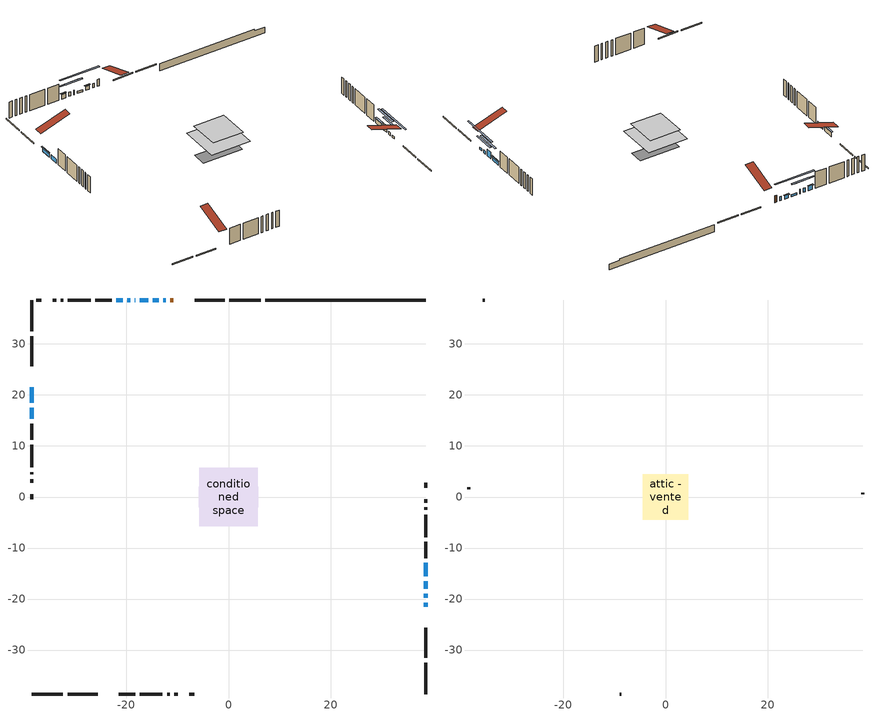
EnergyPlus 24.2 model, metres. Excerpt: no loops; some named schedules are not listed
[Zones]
conditioned space
 floor outside (Floor1 construction): -2.57,-2.57 -2.57,2.57 2.57,2.57 2.57,-2.57 z0.61
 floor adiabatic (AdiabaticFloorConstruction): -5.76,-5.76 -5.76,5.76 5.76,5.76 5.76,-5.76 z3.05
 floor foundation (Slab1 construction): -5.81,-2.04 -5.81,2.04 5.81,2.04 5.81,-2.04 z-1.52
 wall outside (RimJoist1 construction): 6.3,38.63 0.15,38.63 / -38.63,-38.63 -32.47,-38.63 / -38.63,38.63 -38.63,32.47 / 38.63,-38.63 38.63,-32.47 z0.61:0.91
 wall outside (RimJoist2 construction): -0.78,38.63 -6.67,38.63 / -31.54,-38.63 -25.66,-38.63 / -38.63,31.54 -38.63,25.66 / 38.63,-31.54 38.63,-25.66 z0.61:0.91
 wall outside (AdiabaticWallConstruction 1): -10.81,38.63 -11.38,38.63 z0.61:2.64
 wall outside (AdiabaticWallConstruction): -12.31,38.63 -12.77,38.63 / -38.63,21.51 -38.63,18.46 / -38.63,17.53 -38.63,15.31 / 38.63,-15.57 38.63,-12.93 z0.61:1.83; -13.69,38.63 -14.82,38.63 z0.61:1.73; 38.63,-21.51 38.63,-20.69 / -15.74,38.63 -17.37,38.63 z0.61:1.22; 38.63,-19.77 38.63,-18.95 z0.61:1.53; 38.63,-18.02 38.63,-16.5 z0.61:2.64; -18.3,38.63 -18.35,38.63 / -19.28,38.63 -19.84,38.63 z0.61:1.88; -20.77,38.63 -21.99,38.63 z0.61:1.93
 wall outside (Wall1 construction): -22.92,38.63 -26.1,38.63 / -21.51,-38.63 -18.32,-38.63 / -38.63,14.38 -38.63,11.19 / 38.63,-12 38.63,-8.81 z0.61:5.49
 wall outside (Wall2 construction): -27.03,38.63 -31.48,38.63 / -17.39,-38.63 -12.95,-38.63 / -38.63,10.27 -38.63,5.82 / 38.63,-7.89 38.63,-3.44 z0.61:5.49
 wall outside (Wall3 construction): -32.41,38.63 -32.87,38.63 / -12.02,-38.63 -11.56,-38.63 / -38.63,4.89 -38.63,4.43 / 38.63,-2.51 38.63,-2.05 z0.61:5.49
 wall outside (Wall4 construction): -33.8,38.63 -34.49,38.63 / -10.63,-38.63 -9.94,-38.63 / -38.63,3.5 -38.63,2.81 / 38.63,-1.12 38.63,-0.43 z0.61:5.49
 wall outside (Wall6 construction): -36.72,38.63 -37.7,38.63 / -7.7,-38.63 -6.73,-38.63 / -38.63,0.57 -38.63,-0.4 / 38.63,1.81 38.63,2.78 z0.61:5.49
 wall foundation (FoundationWall1 construction): 7.23,38.63,-1.52 7.23,38.63,0.61 35.49,38.63,0.61 35.49,38.63,0.14 38.63,38.63,0.14 38.63,38.63,-1.52
 window (WindowConstruction 9): -12.31,38.63 -12.77,38.63 z0.61:1.83
 window (WindowConstruction 7): -13.7,38.63 -14.81,38.63 z0.61:1.73
 window (WindowConstruction 8): -38.63,21.51 -38.63,18.46 z0.61:1.83
 window (WindowConstruction 10): 38.63,-21.51 38.63,-20.69 z0.61:1.22
 window (WindowConstruction 11): -15.74,38.63 -17.37,38.63 z0.61:1.22
 window (WindowConstruction): 38.63,-19.77 38.63,-18.95 z0.61:1.52
 window (WindowConstruction 1): 38.63,-18.02 38.63,-16.5 z0.61:2.64
 window (WindowConstruction 2): -18.3,38.63 -18.35,38.63 z0.61:1.88
 window (WindowConstruction 3): -19.28,38.63 -19.84,38.63 z0.61:1.88
 window (WindowConstruction 4): -38.63,17.53 -38.63,15.31 z0.61:1.83
 window (WindowConstruction 5): 38.63,-15.57 38.63,-12.93 z0.61:1.83
 window (WindowConstruction 6): -20.77,38.63 -21.99,38.63 z0.61:1.93
 door (Door): -10.81,38.63 -11.38,38.63 z0.61:2.64
 ceiling adiabatic (AdiabaticFloorConstruction): 5.76,-5.76 5.76,5.76 -5.76,5.76 -5.76,-5.76 z3.05
attic - vented
 floor to conditioned space (Floor2 construction Reversed): -4.46,-4.46 -4.46,4.46 4.46,4.46 4.46,-4.46 z5.49
 wall outside (Wall5 construction): -35.42,38.63 -35.8,38.63 / -9.01,-38.63 -8.63,-38.63 / -38.63,1.88 -38.63,1.5 / 38.63,0.5 38.63,0.88 z0.61:5.49
 roof outside (Roof1 construction): -9.89,38.63,5.49 -9.89,29.93,8.38 -7.6,29.93,8.38 -7.6,38.63,5.49; -22.44,-38.63,5.49 -22.44,-29.93,8.38 -24.73,-29.93,8.38 -24.73,-38.63,5.49; -38.63,22.44,5.49 -29.93,22.44,8.38 -29.93,24.73,8.38 -38.63,24.73,5.49; 38.63,-22.44,5.49 29.93,-22.44,8.38 29.93,-24.73,8.38 38.63,-24.73,5.49
shading: -15.02,38.63 -13.49,38.63 -13.49,39.04 -15.02,39.04 z1.93; -38.63,18.26 -38.63,21.71 -39.04,21.71 -39.04,18.26 z2.03; 38.63,-15.61 38.63,-26.59 39.04,-26.59 39.04,-15.61 z6.3; -22.45,38.63 -10.66,38.63 -10.66,39.04 -22.45,39.04 z6.3; 38.63,-16.31 38.63,-22.41 39.04,-22.41 39.04,-16.31 z4.16; 38.63,-13.86 38.63,-20.66 39.04,-20.66 39.04,-13.86 z5.28; -20.99,38.63 -15.66,38.63 -15.66,39.04 -20.99,39.04 z4.52; -22.48,38.63 -16.64,38.63 -16.64,39.04 -22.48,39.04 z4.52; 38.63,-12.73 38.63,-15.77 39.04,-15.77 39.04,-12.73 z2.03; -22.19,38.63 -20.57,38.63 -20.57,39.04 -22.19,39.04 z2.13
[Building]
Building 1: Terrain=Suburbs
[Site:Location]
Toronto City Centre_ON: Latitude {deg}=43.63; Longitude {deg}=-79.39; Time Zone {hr}=-5; Elevation {m}=77; Keep Site Location Information=Yes
[Site:GroundTemperature:Shallow]
5.01852, 3.26908, 3.12898, 3.95918, 7.29196, 10.6092, 13.4851, 15.3069, 15.4617, 13.9799, 11.1774, 7.9619
[Site:WaterMainsTemperature]
Calculation Method=Schedule; Temperature Schedule=mains temperature schedule
[Material] Roughness=Rough; Thermal Absorptance=0.9
Name | Thickness {m} | Conductivity {W/m-K} | Density {kg/m3} | Specific Heat {J/kg-K} | Solar Absorptance | Visible Absorptance
asphalt or fiberglass shingles | 0.00635 | 0.162714 | 1121.4 | 1465.45 | 0.4 | 0.4
ceiling loosefill ins | 0.169333 | 0.0480833 | 16.02 | 1046.75 | 0.7 | 0.7
ceiling stud and cavity | 0.1397 | 0.14885 | 65.682 | 1177.47 | 0.7 | 0.7
concrete 4.0 in. | 0.1016 | 1.803125 | 2242.8 | 837.4 | 0.7 | 0.7
concrete 8.0 in. | 0.2032 | 1.803125 | 2242.8 | 837.4 | 0.7 | 0.7
door material | 0.04445 | 0.327969 | 512.64 | 1214.23 | 0.7 | 0.7
exterior vertical ins | 0.00212056 | 0.029427 | 32.04 | 1214.23 | 0.7 | 0.7
floor covering | 0.0127 | 0.0433444 | 54.468 | 1339.84 | 0.6 | 0.6
floor rigid ins | 0.051816 | 0.029427 | 32.04 | 1214.23 | 0.7 | 0.7
floor rigid ins 1; wall rigid ins | 0.512978 | 0.029427 | 32.04 | 1214.23 | 0.7 | 0.7
floor stud and cavity | 0.1397 | 0.134198 | 92.3553 | 1139.71 | 0.7 | 0.7
floor stud and cavity 1 | 0.1397 | 1.75129 | 37.0049 | 1207.88 | 0.7 | 0.7
furniture material conditioned space 1 | 0.1524 | 0.115458 | 640.8 | 1214.23 | 0.6 | 0.6
gypsum board | 0.0127 | 0.160291 | 801 | 837.4 | 0.6 | 0.6
osb sheathing 0.5 in. | 0.0127 | 0.115458 | 512.64 | 1214.23 | 0.7 | 0.7
osb sheathing 0.75 in. | 0.01905 | 0.115458 | 512.64 | 1214.23 | 0.7 | 0.7
osb sheathing 2.0 in. | 0.0508 | 0.115458 | 512.64 | 1214.23 | 0.7 | 0.7
rim joist stud and cavity | 0.0508 | 0.0296634 | 125.044 | 1163.47 | 0.6 | 0.6
rim joist stud and cavity 1 | 0.0508 | 0.0351153 | 125.044 | 1163.47 | 0.6 | 0.6
wall stud and cavity | 0.1397 | 0.0824723 | 139.0536 | 1170.24 | 0.7 | 0.7
wall stud and cavity 1 | 0.1397 | 0.09367 | 139.0536 | 1170.24 | 0.7 | 0.7
wall stud and cavity 2 | 0.1397 | 0.106925 | 139.0536 | 1170.24 | 0.7 | 0.7
wall stud and cavity 3 | 0.1397 | 0.0842233 | 139.0536 | 1170.24 | 0.7 | 0.7
wall stud and cavity 4 | 0.0889 | 6.1454 | 50.32683 | 1063.81 | 0.6 | 0.6
wall stud and cavity 5 | 0.1397 | 0.0958206 | 139.0536 | 1170.24 | 0.7 | 0.7
wall stud and cavity 6 | 0.0889 | 0.380278 | 52.3479 | 1209.89 | 0.7 | 0.7
wall stud and cavity 7 | 0.0889 | 0.391764 | 83.0341 | 1211.67 | 0.7 | 0.7
wood siding | 0.0254 | 0.102417 | 544.68 | 1172.36 | 0.4 | 0.4
wood siding 1 | 0.00254 | 0.102417 | 544.68 | 1172.36 | 0.4 | 0.4
wood siding 2; wood siding 3; wood siding 4 | 0.0254 | 0.102417 | 544.68 | 1172.36 | 0.7 | 0.7
[WindowMaterial:SimpleGlazingSystem]
Name | U-Factor {W/m2-K} | Solar Heat Gain Coefficient
WindowMaterial | 3.029213 | 0.5
WindowMaterial 1 | 2.93496 | 0.62
WindowMaterial 2 | 2.90032 | 0.04
WindowMaterial 3 | 3.02183 | 0.49
WindowMaterial 4 | 2.89521 | 0.69
WindowMaterial 5 | 2.97754 | 0.57
WindowMaterial 6 | 2.99742 | 0.55
WindowMaterial 7 | 2.91111 | 0.68
WindowMaterial 8 | 2.97868 | 0.61
WindowMaterial 9 | 4.27156 | 0.65
[Construction]
AdiabaticFloorConstruction: floor stud and cavity 1, floor rigid ins 1, osb sheathing 0.75 in., floor covering
AdiabaticWallConstruction: wood siding 3, wall rigid ins, wall stud and cavity 6, gypsum board
AdiabaticWallConstruction 1: wood siding 4, wall rigid ins, wall stud and cavity 6, gypsum board
Door: door material
Floor1 construction: floor stud and cavity, floor rigid ins, osb sheathing 0.75 in., floor covering
Floor2 construction Reversed: gypsum board, ceiling stud and cavity, ceiling loosefill ins
FoundationWall1 construction: concrete 8.0 in.
furniture construction conditioned space 1: furniture material conditioned space 1
PartitionWallConstruction: gypsum board, wall stud and cavity 7, gypsum board
RimJoist1 construction: wood siding 2, osb sheathing 2.0 in., rim joist stud and cavity
RimJoist2 construction: wood siding 2, osb sheathing 2.0 in., rim joist stud and cavity 1
Roof1 construction: asphalt or fiberglass shingles
Slab1 construction: concrete 4.0 in.
Wall1 construction: wood siding, osb sheathing 0.5 in., wall stud and cavity, gypsum board
Wall2 construction: wood siding, osb sheathing 0.5 in., wall stud and cavity 1, gypsum board
Wall3 construction: wood siding, osb sheathing 0.5 in., wall stud and cavity 2, gypsum board
Wall4 construction: wood siding, osb sheathing 0.5 in., wall stud and cavity 3, gypsum board
Wall5 construction: wood siding 1, wall stud and cavity 4
Wall6 construction: wood siding, osb sheathing 0.5 in., wall stud and cavity 5, gypsum board
WindowConstruction: WindowMaterial
WindowConstruction 1: WindowMaterial 1
WindowConstruction 10; WindowConstruction 11: WindowMaterial 9
WindowConstruction 2: WindowMaterial 2
WindowConstruction 3: WindowMaterial 3
WindowConstruction 4: WindowMaterial 4
WindowConstruction 5; WindowConstruction 6: WindowMaterial 5
WindowConstruction 7: WindowMaterial 6
WindowConstruction 8: WindowMaterial 7
WindowConstruction 9: WindowMaterial 8
[Zone] Multiplier=1; Part of Total Floor Area=Yes
Name | Volume {m3}
attic - vented | 37.444
conditioned space | 448
[Space]
Name | Zone | Volume {m3}
attic - vented 1 | attic - vented | 37.444
conditioned space 1 | conditioned space | 448
[ZoneInfiltration:EffectiveLeakageArea]
infil attic - vented 1: Zone or Space=attic - vented 1; Schedule=Always On Discrete; Effective Air Leakage Area {cm2}=3352.42; Stack Coefficient=0.000540577; Wind Coefficient=1.5709e-05
[ZoneMixing]
whole house fan mix: Zone or Space=attic - vented; Schedule=Always On Continuous; Design Flow Rate Calculation Method=Flow/Zone; Design Flow Rate {m3/s}=0; Source Zone or Space=conditioned space
[SurfaceProperty:ExposedFoundationPerimeter]
Slab1: Exposed Perimeter Calculation Method=TotalExposedPerimeter; Total Exposed Perimeter {m}=31.394
[InternalMass] Zone or ZoneList=conditioned space; Space or SpaceList=conditioned space 1
Name | Construction | Surface Area {m2}
furniture mass conditioned space 1 | furniture construction conditioned space 1 | 82.6802
partition wall mass | PartitionWallConstruction | 206.7
[Lights]
interior lighting: Zone or ZoneList or Space or SpaceList=conditioned space 1; Schedule=interior lighting schedule; Design Level Calculation Method=LightingLevel; Lighting Level {W}=343.2; Return Air Fraction=0; Fraction Radiant=0.6; Fraction Visible=0.2; Fraction Replaceable=1
[People]
occupants: Zone or ZoneList or Space or SpaceList=conditioned space 1; Number of People Schedule=occupants schedule; Number of People Calculation Method=People; Number of People=3; Fraction Radiant=0.314171; Sensible Heat Fraction=0.56303; Activity Level Schedule=occupants activity schedule; Carbon Dioxide Generation Rate {m3/s-W}=0; Enable ASHRAE 55 Comfort Warnings=No; Mean Radiant Temperature Calculation Type=EnclosureAveraged
[ElectricEquipment] Zone or ZoneList or Space or SpaceList=conditioned space 1; Design Level Calculation Method=EquipmentLevel
Name | Schedule | Design Level {W} | Fraction Latent | Fraction Radiant | Fraction Lost
clothes dryer | clothes dryer schedule | 140.772 | 0.015 | 0.081 | 0.85
clothes washer | clothes washer schedule | 32.1985 | 0.03 | 0.162 | 0.7
cooking range | cooking range schedule | 215.147 | 0.08 | 0.432 | 0.2
dishwasher | dishwasher schedule | 66.8632 | 0.3 | 0.18 | 0.4
fridge | fridge schedule | 72.9452 | 0 | 0.6 | 0
mech vent bath fan 0 | mech vent bath fan 0 schedule | 50.2 | 0 | 0 | 1
mech vent house fan | mech vent house fan schedule | 0 | 0 | 0 | 1
mech vent house fan cfis | mech vent house fan cfis schedule | 0 | 0 | 0 | 0
mech vent range fan 0 | mech vent range fan 0 schedule | 57 | 0 | 0 | 1
misc plug loads | misc plug loads schedule | 494.7 | 0.045 | 0.513 | 0.1
whole house fan | Always On Discrete | 0 | 0 | 0 | 1
[OtherEquipment] Zone or ZoneList or Space or SpaceList=conditioned space 1; Design Level Calculation Method=EquipmentLevel
Name | Fuel Type | Schedule | Design Level {W} | Fraction Latent | Fraction Radiant | Fraction Lost
clothes dryer 1 | Electricity | clothes dryer schedule | 0 | 0.015 | 0.081 | 0.85
cooking range 1 | Electricity | cooking range schedule | 0 | 0.08 | 0.432 | 0.2
general water use latent | None | general water use schedule | 62.594 | 1 | 0 | 0
general water use sensible | None | general water use schedule | -61.6891 | 0 | 0.6 | 0
mech vent house fan latent load | None | Always On Discrete | 0 | 1 | 0 | 0
mech vent house fan sensible load | None | Always On Discrete | 0 | 0 | 0 | 0
water heater energy adjustment1 | NaturalGas | Always On Discrete | 0.01 | 0 | 0 | 1
[ZoneInfiltration:DesignFlowRate] Zone or ZoneList or Space or SpaceList=conditioned space 1; Schedule=Always On Discrete; Design Flow Rate Calculation Method=Flow/Zone; Design Flow Rate {m3/s}=0
infil flow; natural vent flow; whole house fan flow
[AvailabilityManager:Scheduled]
central ac and furnace airloop Availability Manager: Schedule=Always On Discrete
[Foundation:Kiva]
Foundation Kiva 1: Initial Indoor Air Temperature {C}=18; Wall Height Above Grade {m}=0.609996; Wall Depth Below Slab {m}=0.2032; Custom Block Material Name 1=exterior vertical ins; Custom Block Depth 1 {m}=2.13; Custom Block X Position 1 {m}=0.2032; Custom Block Z Position 1 {m}=0
[Foundation:Kiva:Settings]
Soil Conductivity {W/m-K}=0.849921; Soil Density {kg/m3}=1842.3; Soil Specific Heat {J/kg-K}=418.7; Ground Solar Absorptivity=0.9; Ground Thermal Absorptivity=0.9; Ground Surface Roughness {m}=0.03; Far-Field Width {m}=40; Deep-Ground Boundary Condition=ZeroFlux; Deep-Ground Depth {m}=40; Minimum Cell Dimension {m}=0.2; Maximum Cell Growth Coefficient=3; Simulation Timestep=Timestep
[Exterior:Lights]
exterior lighting: Schedule=exterior lighting schedule; Design Level {W}=75.6
[EnergyManagementSystem:GlobalVariable]
central_ac_and_furnace_airloop_Fan_RTF
infil_program_Qfan
infil_program_Qinf
natural_vent_program_Qnv
natural_vent_program_Qwhf
[EnergyManagementSystem:Sensor]
Name | Output:Variable or Output:Meter Index Key | Output:Variable or Output:Meter
airflow_gain | infil flow | Infiltration Sensible Heat Gain Energy
airflow_gain_1 | natural vent flow | Infiltration Sensible Heat Gain Energy
airflow_gain_2 | whole house fan flow | Infiltration Sensible Heat Gain Energy
airflow_loss | infil flow | Infiltration Sensible Heat Loss Energy
airflow_loss_1 | natural vent flow | Infiltration Sensible Heat Loss Energy
airflow_loss_2 | whole house fan flow | Infiltration Sensible Heat Loss Energy
clg_load_cond |  | Cooling:EnergyTransfer:Zone:CONDITIONED SPACE
clg_sp_s; clg_sp_s_1 | cooling setpoint | Schedule Value
clothes_dryer_exhaust_0_sch_s | clothes dryer exhaust 0 schedule | Schedule Value
cool_season | cooling season schedule | Schedule Value
htg_load_cond |  | Heating:EnergyTransfer:Zone:CONDITIONED SPACE
htg_sp_s; htg_sp_s_1 | heating setpoint | Schedule Value
ig_ee_conv | clothes dryer | Electric Equipment Convective Heating Energy
ig_ee_conv_2 | cooking range | Electric Equipment Convective Heating Energy
ig_ee_conv_4 | fridge | Electric Equipment Convective Heating Energy
ig_ee_conv_5 | misc plug loads | Electric Equipment Convective Heating Energy
ig_ee_conv_6 | whole house fan | Electric Equipment Convective Heating Energy
ig_ee_rad | clothes dryer | Electric Equipment Radiant Heating Energy
ig_ee_rad_2 | cooking range | Electric Equipment Radiant Heating Energy
ig_ee_rad_4 | fridge | Electric Equipment Radiant Heating Energy
ig_ee_rad_5 | misc plug loads | Electric Equipment Radiant Heating Energy
ig_ee_rad_6 | whole house fan | Electric Equipment Radiant Heating Energy
ig_lgt_conv | interior lighting | Lights Convective Heating Energy
ig_lgt_rad | interior lighting | Lights Radiant Heating Energy
ig_lgt_vis | interior lighting | Lights Visible Radiation Heating Energy
ig_oe_conv | clothes dryer 1 | Other Equipment Convective Heating Energy
ig_oe_conv_1 | cooking range 1 | Other Equipment Convective Heating Energy
ig_oe_conv_2 | general water use latent | Other Equipment Convective Heating Energy
ig_oe_conv_3 | general water use sensible | Other Equipment Convective Heating Energy
ig_oe_conv_4 | water heater energy adjustment1 | Other Equipment Convective Heating Energy
ig_oe_rad | clothes dryer 1 | Other Equipment Radiant Heating Energy
ig_oe_rad_1 | cooking range 1 | Other Equipment Radiant Heating Energy
ig_oe_rad_2 | general water use latent | Other Equipment Radiant Heating Energy
ig_oe_rad_3 | general water use sensible | Other Equipment Radiant Heating Energy
ig_oe_rad_4 | water heater energy adjustment1 | Other Equipment Radiant Heating Energy
ig_ppl_conv | occupants | People Convective Heating Energy
ig_ppl_rad | occupants | People Radiant Heating Energy
im_conv | furniture mass conditioned space 1 | Surface Inside Face Convection Heat Gain Energy
im_conv_1 | partition wall mass | Surface Inside Face Convection Heat Gain Energy
im_ig | furniture mass conditioned space 1 | Surface Inside Face Internal Gains Radiation Heat Gain Energy
im_ig_1 | partition wall mass | Surface Inside Face Internal Gains Radiation Heat Gain Energy
im_lgt | furniture mass conditioned space 1 | Surface Inside Face Lights Radiation Heat Gain Energy
im_lgt_1 | partition wall mass | Surface Inside Face Lights Radiation Heat Gain Energy
im_sol | furniture mass conditioned space 1 | Surface Inside Face Solar Radiation Heat Gain Energy
im_sol_1 | partition wall mass | Surface Inside Face Solar Radiation Heat Gain Energy
im_surf | furniture mass conditioned space 1 | Surface Inside Face Net Surface Thermal Radiation Heat Gain Energy
im_surf_1 | partition wall mass | Surface Inside Face Net Surface Thermal Radiation Heat Gain Energy
mech_vent_bath_fan_0_sch_s | mech vent bath fan 0 schedule | Schedule Value
mech_vent_range_fan_0_sch_s | mech vent range fan 0 schedule | Schedule Value
mv_conv | mech vent bath fan 0 | Electric Equipment Convective Heating Energy
mv_conv_1 | mech vent house fan | Electric Equipment Convective Heating Energy
mv_conv_2 | mech vent house fan cfis | Electric Equipment Convective Heating Energy
mv_conv_3 | mech vent range fan 0 | Electric Equipment Convective Heating Energy
mv_conv_4 | mech vent house fan latent load | Other Equipment Convective Heating Energy
mv_conv_5 | mech vent house fan sensible load | Other Equipment Convective Heating Energy
mv_rad | mech vent bath fan 0 | Electric Equipment Radiant Heating Energy
mv_rad_1 | mech vent house fan | Electric Equipment Radiant Heating Energy
mv_rad_2 | mech vent house fan cfis | Electric Equipment Radiant Heating Energy
mv_rad_3 | mech vent range fan 0 | Electric Equipment Radiant Heating Energy
mv_rad_4 | mech vent house fan latent load | Other Equipment Radiant Heating Energy
mv_rad_5 | mech vent house fan sensible load | Other Equipment Radiant Heating Energy
natural_vent_s | natural vent schedule | Schedule Value
out_pb_s |  | Site Outdoor Air Barometric Pressure
out_wt_s |  | Site Outdoor Air Humidity Ratio
site_vw_s |  | Site Wind Speed
ss_back_out | Window1 | Surface Window Shortwave from Zone Back Out Window Heat Transfer Rate
ss_back_out_1 | Window10 | Surface Window Shortwave from Zone Back Out Window Heat Transfer Rate
ss_back_out_10 | Window7 | Surface Window Shortwave from Zone Back Out Window Heat Transfer Rate
ss_back_out_11 | Window9 | Surface Window Shortwave from Zone Back Out Window Heat Transfer Rate
ss_back_out_2 | Window11 | Surface Window Shortwave from Zone Back Out Window Heat Transfer Rate
ss_back_out_3 | Window13 | Surface Window Shortwave from Zone Back Out Window Heat Transfer Rate
ss_back_out_4 | Window14 | Surface Window Shortwave from Zone Back Out Window Heat Transfer Rate
ss_back_out_5 | Window2 | Surface Window Shortwave from Zone Back Out Window Heat Transfer Rate
ss_back_out_6 | Window3 | Surface Window Shortwave from Zone Back Out Window Heat Transfer Rate
ss_back_out_7 | Window4 | Surface Window Shortwave from Zone Back Out Window Heat Transfer Rate
ss_back_out_8 | Window5 | Surface Window Shortwave from Zone Back Out Window Heat Transfer Rate
ss_back_out_9 | Window6 | Surface Window Shortwave from Zone Back Out Window Heat Transfer Rate
ss_conv | Door1 | Surface Inside Face Convection Heat Gain Energy
ss_conv_1 | Window1 | Surface Inside Face Convection Heat Gain Energy
ss_conv_10 | Window6 | Surface Inside Face Convection Heat Gain Energy
ss_conv_11 | Window7 | Surface Inside Face Convection Heat Gain Energy
ss_conv_12 | Window9 | Surface Inside Face Convection Heat Gain Energy
ss_conv_2 | Window10 | Surface Inside Face Convection Heat Gain Energy
ss_conv_3 | Window11 | Surface Inside Face Convection Heat Gain Energy
ss_conv_4 | Window13 | Surface Inside Face Convection Heat Gain Energy
ss_conv_5 | Window14 | Surface Inside Face Convection Heat Gain Energy
ss_conv_6 | Window2 | Surface Inside Face Convection Heat Gain Energy
ss_conv_7 | Window3 | Surface Inside Face Convection Heat Gain Energy
ss_conv_8 | Window4 | Surface Inside Face Convection Heat Gain Energy
ss_conv_9 | Window5 | Surface Inside Face Convection Heat Gain Energy
ss_ig | Door1 | Surface Inside Face Internal Gains Radiation Heat Gain Energy
ss_ig_1 | Window1 | Surface Inside Face Internal Gains Radiation Heat Gain Energy
ss_ig_10 | Window6 | Surface Inside Face Internal Gains Radiation Heat Gain Energy
ss_ig_11 | Window7 | Surface Inside Face Internal Gains Radiation Heat Gain Energy
ss_ig_12 | Window9 | Surface Inside Face Internal Gains Radiation Heat Gain Energy
ss_ig_2 | Window10 | Surface Inside Face Internal Gains Radiation Heat Gain Energy
ss_ig_3 | Window11 | Surface Inside Face Internal Gains Radiation Heat Gain Energy
ss_ig_4 | Window13 | Surface Inside Face Internal Gains Radiation Heat Gain Energy
ss_ig_5 | Window14 | Surface Inside Face Internal Gains Radiation Heat Gain Energy
ss_ig_6 | Window2 | Surface Inside Face Internal Gains Radiation Heat Gain Energy
ss_ig_7 | Window3 | Surface Inside Face Internal Gains Radiation Heat Gain Energy
ss_ig_8 | Window4 | Surface Inside Face Internal Gains Radiation Heat Gain Energy
ss_ig_9 | Window5 | Surface Inside Face Internal Gains Radiation Heat Gain Energy
ss_lgt | Door1 | Surface Inside Face Lights Radiation Heat Gain Energy
ss_sol | Door1 | Surface Inside Face Solar Radiation Heat Gain Energy
ss_surf | Door1 | Surface Inside Face Net Surface Thermal Radiation Heat Gain Energy
ss_surf_1 | Window1 | Surface Inside Face Net Surface Thermal Radiation Heat Gain Energy
ss_surf_10 | Window6 | Surface Inside Face Net Surface Thermal Radiation Heat Gain Energy
ss_surf_11 | Window7 | Surface Inside Face Net Surface Thermal Radiation Heat Gain Energy
ss_surf_12 | Window9 | Surface Inside Face Net Surface Thermal Radiation Heat Gain Energy
ss_surf_2 | Window10 | Surface Inside Face Net Surface Thermal Radiation Heat Gain Energy
ss_surf_3 | Window11 | Surface Inside Face Net Surface Thermal Radiation Heat Gain Energy
ss_surf_4 | Window13 | Surface Inside Face Net Surface Thermal Radiation Heat Gain Energy
ss_surf_5 | Window14 | Surface Inside Face Net Surface Thermal Radiation Heat Gain Energy
ss_surf_6 | Window2 | Surface Inside Face Net Surface Thermal Radiation Heat Gain Energy
ss_surf_7 | Window3 | Surface Inside Face Net Surface Thermal Radiation Heat Gain Energy
ss_surf_8 | Window4 | Surface Inside Face Net Surface Thermal Radiation Heat Gain Energy
ss_surf_9 | Window5 | Surface Inside Face Net Surface Thermal Radiation Heat Gain Energy
ss_trans_in | Window1 | Surface Window Transmitted Solar Radiation Rate
ss_trans_in_1 | Window10 | Surface Window Transmitted Solar Radiation Rate
ss_trans_in_10 | Window7 | Surface Window Transmitted Solar Radiation Rate
ss_trans_in_11 | Window9 | Surface Window Transmitted Solar Radiation Rate
ss_trans_in_2 | Window11 | Surface Window Transmitted Solar Radiation Rate
ss_trans_in_3 | Window13 | Surface Window Transmitted Solar Radiation Rate
ss_trans_in_4 | Window14 | Surface Window Transmitted Solar Radiation Rate
ss_trans_in_5 | Window2 | Surface Window Transmitted Solar Radiation Rate
